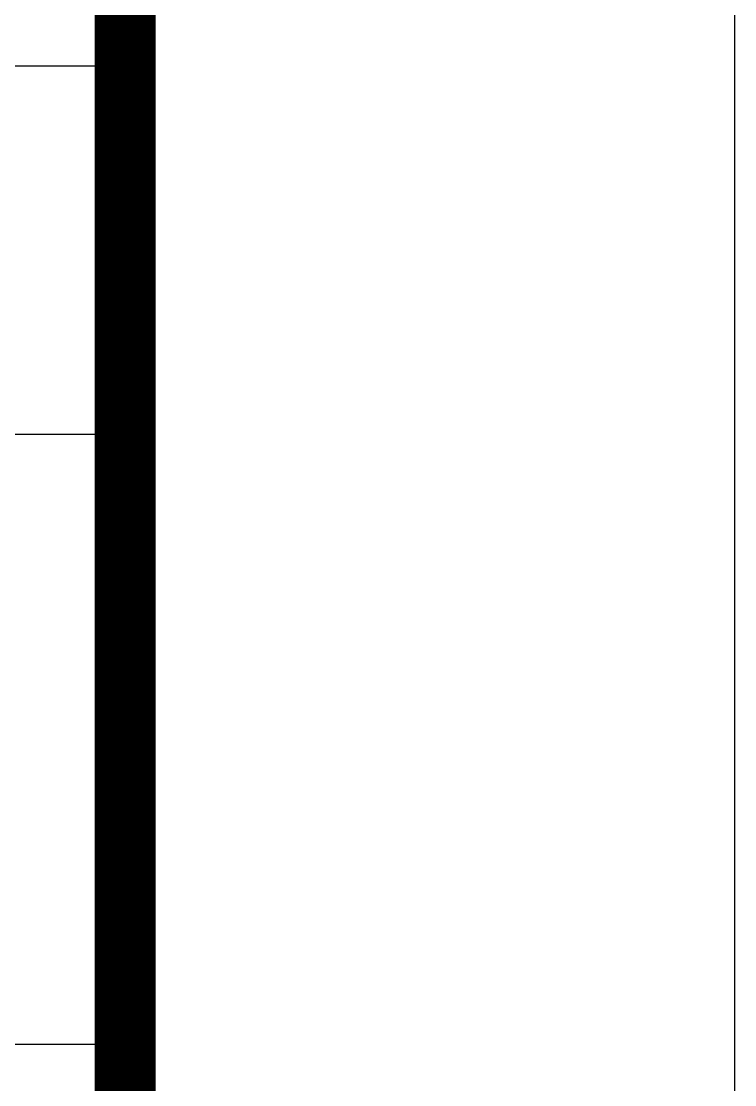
# Model space of a CAD drawing. Extents: x -266287 to 275962, y -324567 to 363765.
# Drawn here: x -74106 to -71765, y -52700 to -49213 of the extents above; entities that cross this region are included whole.
import ezdxf

# ---------------------------------------------------------------- set-up
doc = ezdxf.new("R2010")
doc.units = 0
doc.header["$LTSCALE"] = 1000
doc.layers.add('PUB_TITLE', color=4, linetype='CONTINUOUS')

msp = doc.modelspace()

# ---------------------------------------------------------------- linework, layer by layer
at = {"layer": 'PUB_TITLE'}
for p, q in [((-77974.04313, -49358.80748), (-73764.58828, -49358.80748)), ((-82183.49798, -50566.69496), (-73764.58828, -50566.69496)), ((-82183.49798, -52566.69496), (-73764.58828, -52566.69496))]:
    msp.add_line(p, q, dxfattribs=at)
msp.add_lwpolyline([(-220364.58828, -62566.69496), (-71764.58828, -62566.69496), (-71764.58828, 21433.30504), (-220364.58828, 21433.30504)], close=True, dxfattribs=at)
at = {"layer": 'PUB_TITLE', "const_width": 200}
msp.add_lwpolyline([(-215364.58828, -60566.69496), (-73764.58828, -60566.69496), (-73764.58828, 19433.30504), (-215364.58828, 19433.30504)], close=True, dxfattribs=at)

doc.saveas('drawing.dxf')
